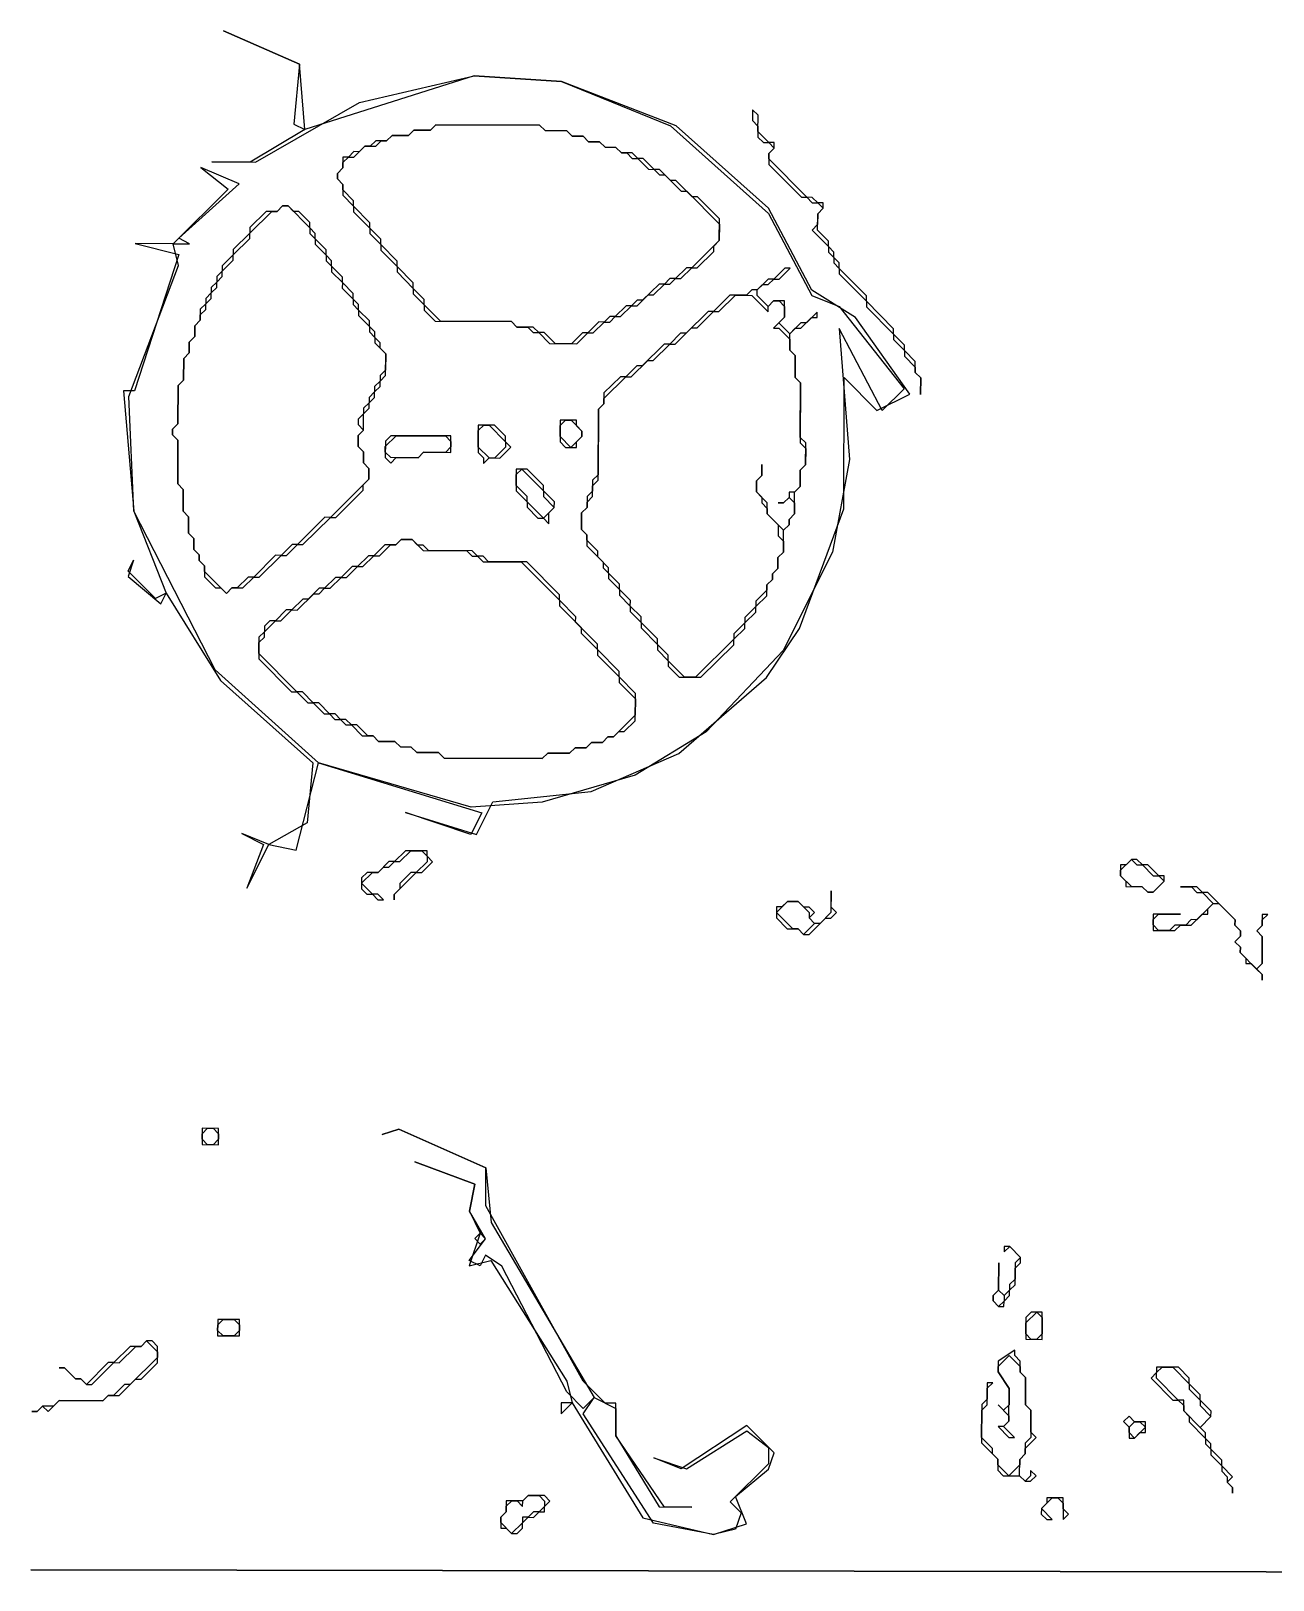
# Model space of a CAD drawing. Header units: inches. Extents: x 0 to 116, y 0 to 63.
# Drawn here: x -0.13 to 13.61, y 2.13 to 19.27 of the extents above; entities that cross this region are included whole.
import ezdxf

# ---------------------------------------------------------------- set-up
doc = ezdxf.new("R2010")
doc.units = ezdxf.units.IN

msp = doc.modelspace()

# ---------------------------------------------------------------- linework, layer by layer
for points in [[(7.00351, 18.22151), (5.73723, 18.71024), (4.7711, 18.77485), (2.89608, 18.17903), (2.83885, 18.90408), (1.99484, 19.27017), (2.83885, 18.90408), (2.77555, 18.23995), (2.89608, 18.17903), (2.29051, 17.81927), (1.86771, 17.82111), (2.35091, 17.819), (3.50139, 18.47839), (4.7711, 18.77485), (5.73723, 18.71024), (6.94311, 18.22177), (8.02608, 17.25064), (8.50532, 16.34254), (8.80679, 16.22042), (9.52763, 15.31127), (9.28498, 15.07072), (8.80574, 15.97882), (8.92021, 14.52871), (8.73453, 13.50271), (8.1862, 12.41789), (7.33665, 11.51559), (6.54935, 11.03582), (5.52124, 10.7383), (4.73579, 10.68133), (3.04671, 11.1719), (1.9036, 12.2037), (1.00525, 13.95924), (0.95039, 15.22789), (1.50031, 16.6751), (1.44096, 16.91697), (1.62216, 16.91617), (1.50162, 16.9771), (2.16865, 17.5782), (1.74665, 17.76124), (2.04759, 17.51832), (1.44096, 16.91697), (1.01817, 16.91881), (1.50083, 16.7959), (1.01105, 15.28803), (0.89025, 15.28855), (1.00525, 13.95924), (1.3637, 13.05167), (1.24263, 12.99179), (0.94195, 13.29511), (1.00288, 13.41564), (0.94169, 13.23471), (1.30277, 12.93113), (1.3637, 13.05167), (1.96347, 12.08264), (2.98631, 11.17217), (2.92301, 10.50804), (2.49916, 10.26828), (2.19769, 10.3904), (2.43876, 10.26855), (2.25546, 9.78614), (2.49916, 10.26828), (2.8009, 10.20657), (3.04671, 11.1719), (4.85632, 10.6204), (4.73447, 10.37933), (4.01073, 10.62409), (4.79487, 10.37907), (4.97765, 10.74067), (6.06536, 10.85673), (7.0336, 11.27531), (8.00368, 12.11668), (8.36845, 12.6587), (8.85744, 13.98538), (8.86377, 15.43496), (9.22458, 15.07099), (9.58777, 15.2506), (8.98746, 16.09883), (8.50559, 16.40294), (8.02634, 17.31104)], [(7.00351, 18.22151), (5.73723, 18.71024), (4.7711, 18.77485), (2.89608, 18.17903), (2.83885, 18.90408), (1.99484, 19.27017), (2.83885, 18.90408), (2.77555, 18.23995), (2.89608, 18.17903), (2.29051, 17.81927), (1.86771, 17.82111), (2.35091, 17.819), (3.50139, 18.47839), (4.7711, 18.77485), (5.73723, 18.71024), (6.94311, 18.22177), (8.02608, 17.25064), (8.50532, 16.34254), (8.80679, 16.22042), (9.52763, 15.31127), (9.28498, 15.07072), (8.80574, 15.97882), (8.92021, 14.52871), (8.73453, 13.50271), (8.1862, 12.41789), (7.33665, 11.51559), (6.54935, 11.03582), (5.52124, 10.7383), (4.73579, 10.68133), (3.04671, 11.1719), (1.9036, 12.2037), (1.00525, 13.95924), (0.95039, 15.22789), (1.50031, 16.6751), (1.44096, 16.91697), (1.62216, 16.91617), (1.50162, 16.9771), (2.16865, 17.5782), (1.74665, 17.76124), (2.04759, 17.51832), (1.44096, 16.91697), (1.01817, 16.91881), (1.50083, 16.7959), (1.01105, 15.28803), (0.89025, 15.28855), (1.00525, 13.95924), (1.3637, 13.05167), (1.24263, 12.99179), (0.94195, 13.29511), (1.00288, 13.41564), (0.94169, 13.23471), (1.30277, 12.93113), (1.3637, 13.05167), (1.96347, 12.08264), (2.98631, 11.17217), (2.92301, 10.50804), (2.49916, 10.26828), (2.19769, 10.3904), (2.43876, 10.26855), (2.25546, 9.78614), (2.49916, 10.26828), (2.8009, 10.20657), (3.04671, 11.1719), (4.85632, 10.6204), (4.73447, 10.37933), (4.01073, 10.62409), (4.79487, 10.37907), (4.97765, 10.74067), (6.06536, 10.85673), (7.0336, 11.27531), (8.00368, 12.11668), (8.36845, 12.6587), (8.85744, 13.98538), (8.86377, 15.43496), (9.22458, 15.07099), (9.58777, 15.2506), (8.98746, 16.09883), (8.50559, 16.40294), (8.02634, 17.31104)], [(7.84989, 18.39902), (7.84936, 18.27822), (7.9095, 18.21755), (7.90897, 18.09675), (7.96911, 18.03609), (8.02951, 18.03583), (8.08964, 17.97517), (8.02898, 17.91503), (8.02845, 17.79423), (8.38927, 17.43025), (8.44967, 17.42999), (8.5098, 17.36933), (8.5702, 17.36906), (8.63034, 17.3084), (8.56968, 17.24826), (8.56915, 17.12746), (8.50849, 17.06733), (8.68889, 16.88534), (8.68863, 16.82494), (8.74877, 16.76428), (8.7485, 16.70388), (8.80864, 16.64322), (8.80837, 16.58282), (9.10905, 16.2795), (9.10879, 16.2191), (9.40947, 15.91579), (9.40921, 15.85539), (9.52948, 15.73406), (9.52921, 15.67366), (9.64949, 15.55234), (9.64922, 15.49194), (9.70936, 15.43127), (9.70857, 15.25008), (9.70936, 15.43127), (9.64922, 15.49194), (9.64975, 15.61274), (9.52948, 15.73406), (9.52974, 15.79446), (9.40947, 15.91579), (9.40973, 15.97619), (9.10905, 16.2795), (9.10932, 16.3399), (8.80864, 16.64322), (8.8089, 16.70361), (8.74877, 16.76428), (8.74903, 16.82468), (8.68889, 16.88534), (8.68916, 16.94574), (8.56888, 17.06707), (8.56968, 17.24826), (8.63034, 17.3084), (8.6306, 17.3688), (8.5702, 17.36906), (8.51007, 17.42973), (8.44967, 17.42999), (8.02872, 17.85463), (8.02898, 17.91503), (8.08964, 17.97517), (8.08991, 18.03556), (8.02951, 18.03583), (7.90923, 18.15715), (7.91003, 18.33835)], [(7.84989, 18.39902), (7.84936, 18.27822), (7.9095, 18.21755), (7.90897, 18.09675), (7.96911, 18.03609), (8.02951, 18.03583), (8.08964, 17.97517), (8.02898, 17.91503), (8.02845, 17.79423), (8.38927, 17.43025), (8.44967, 17.42999), (8.5098, 17.36933), (8.5702, 17.36906), (8.63034, 17.3084), (8.56968, 17.24826), (8.56915, 17.12746), (8.50849, 17.06733), (8.68889, 16.88534), (8.68863, 16.82494), (8.74877, 16.76428), (8.7485, 16.70388), (8.80864, 16.64322), (8.80837, 16.58282), (9.10905, 16.2795), (9.10879, 16.2191), (9.40947, 15.91579), (9.40921, 15.85539), (9.52948, 15.73406), (9.52921, 15.67366), (9.64949, 15.55234), (9.64922, 15.49194), (9.70936, 15.43127), (9.70857, 15.25008), (9.70936, 15.43127), (9.64922, 15.49194), (9.64975, 15.61274), (9.52948, 15.73406), (9.52974, 15.79446), (9.40947, 15.91579), (9.40973, 15.97619), (9.10905, 16.2795), (9.10932, 16.3399), (8.80864, 16.64322), (8.8089, 16.70361), (8.74877, 16.76428), (8.74903, 16.82468), (8.68889, 16.88534), (8.68916, 16.94574), (8.56888, 17.06707), (8.56968, 17.24826), (8.63034, 17.3084), (8.6306, 17.3688), (8.5702, 17.36906), (8.51007, 17.42973), (8.44967, 17.42999), (8.02872, 17.85463), (8.02898, 17.91503), (8.08964, 17.97517), (8.08991, 18.03556), (8.02951, 18.03583), (7.90923, 18.15715), (7.91003, 18.33835)], [(3.25637, 17.69425), (3.25611, 17.63385), (3.31624, 17.57319), (3.31572, 17.45239), (3.43599, 17.33106), (3.43572, 17.27066), (3.61613, 17.08868), (3.61587, 17.02828), (3.73614, 16.90695), (3.73588, 16.84655), (3.91628, 16.66456), (3.91602, 16.60416), (4.09643, 16.42217), (4.09616, 16.36177), (4.21644, 16.24045), (4.21617, 16.18005), (4.33644, 16.05872), (5.18204, 16.05503), (5.24217, 15.99437), (5.36297, 15.99384), (5.42311, 15.93318), (5.48351, 15.93292), (5.60378, 15.81159), (5.90578, 15.81027), (6.0271, 15.93055), (6.0875, 15.93028), (6.20883, 16.05055), (6.26923, 16.05029), (6.32989, 16.11043), (6.39029, 16.11016), (6.51161, 16.23043), (6.57201, 16.23017), (6.69334, 16.35044), (6.75374, 16.35018), (6.87507, 16.47045), (6.93546, 16.47019), (6.99613, 16.53032), (7.05653, 16.53006), (7.17785, 16.65033), (7.23825, 16.65007), (7.42024, 16.83048), (7.42051, 16.89087), (7.48117, 16.95101), (7.48222, 17.19261), (7.24168, 17.43526), (7.18128, 17.43552), (7.00087, 17.61751), (6.94047, 17.61778), (6.8202, 17.7391), (6.7598, 17.73937), (6.63953, 17.86069), (6.57913, 17.86095), (6.51899, 17.92162), (6.3982, 17.92214), (6.33806, 17.98281), (6.21726, 17.98334), (6.15712, 18.044), (6.03633, 18.04453), (5.97619, 18.10519), (5.85539, 18.10572), (5.79526, 18.16638), (5.55366, 18.16743), (5.49352, 18.2281), (4.34593, 18.2331), (4.28527, 18.17297), (4.10407, 18.17376), (4.04341, 18.11362), (3.86221, 18.11441), (3.80155, 18.05428), (3.68075, 18.0548), (3.62009, 17.99467), (3.55969, 17.99493), (3.49902, 17.9348), (3.43862, 17.93506), (3.37796, 17.87492), (3.31756, 17.87519), (3.31703, 17.75439)], [(3.25637, 17.69425), (3.25611, 17.63385), (3.31624, 17.57319), (3.31572, 17.45239), (3.43599, 17.33106), (3.43572, 17.27066), (3.61613, 17.08868), (3.61587, 17.02828), (3.73614, 16.90695), (3.73588, 16.84655), (3.91628, 16.66456), (3.91602, 16.60416), (4.09643, 16.42217), (4.09616, 16.36177), (4.21644, 16.24045), (4.21617, 16.18005), (4.33644, 16.05872), (5.18204, 16.05503), (5.24217, 15.99437), (5.36297, 15.99384), (5.42311, 15.93318), (5.48351, 15.93292), (5.60378, 15.81159), (5.90578, 15.81027), (6.0271, 15.93055), (6.0875, 15.93028), (6.20883, 16.05055), (6.26923, 16.05029), (6.32989, 16.11043), (6.39029, 16.11016), (6.51161, 16.23043), (6.57201, 16.23017), (6.69334, 16.35044), (6.75374, 16.35018), (6.87507, 16.47045), (6.93546, 16.47019), (6.99613, 16.53032), (7.05653, 16.53006), (7.17785, 16.65033), (7.23825, 16.65007), (7.42024, 16.83048), (7.42051, 16.89087), (7.48117, 16.95101), (7.48222, 17.19261), (7.24168, 17.43526), (7.18128, 17.43552), (7.00087, 17.61751), (6.94047, 17.61778), (6.8202, 17.7391), (6.7598, 17.73937), (6.63953, 17.86069), (6.57913, 17.86095), (6.51899, 17.92162), (6.3982, 17.92214), (6.33806, 17.98281), (6.21726, 17.98334), (6.15712, 18.044), (6.03633, 18.04453), (5.97619, 18.10519), (5.85539, 18.10572), (5.79526, 18.16638), (5.55366, 18.16743), (5.49352, 18.2281), (4.34593, 18.2331), (4.28527, 18.17297), (4.10407, 18.17376), (4.04341, 18.11362), (3.86221, 18.11441), (3.80155, 18.05428), (3.68075, 18.0548), (3.62009, 17.99467), (3.55969, 17.99493), (3.49902, 17.9348), (3.43862, 17.93506), (3.37796, 17.87492), (3.31756, 17.87519), (3.31703, 17.75439)], [(3.25637, 17.69425), (3.31703, 17.75439), (3.3173, 17.81479), (3.37796, 17.87492), (3.43836, 17.87466), (3.55969, 17.99493), (3.68048, 17.9944), (3.74115, 18.05454), (3.80155, 18.05428), (3.86221, 18.11441), (4.04341, 18.11362), (4.10407, 18.17376), (4.28527, 18.17297), (4.34593, 18.2331), (5.49352, 18.2281), (5.55366, 18.16743), (5.79526, 18.16638), (5.85539, 18.10572), (5.97619, 18.10519), (6.03633, 18.04453), (6.15712, 18.044), (6.21726, 17.98334), (6.33806, 17.98281), (6.3982, 17.92214), (6.45859, 17.92188), (6.51873, 17.86122), (6.57913, 17.86095), (6.6994, 17.73963), (6.7598, 17.73937), (6.81994, 17.6787), (6.88034, 17.67844), (7.06074, 17.49645), (7.12114, 17.49619), (7.48196, 17.13221), (7.48117, 16.95101), (7.17785, 16.65033), (7.11745, 16.65059), (6.99613, 16.53032), (6.93573, 16.53059), (6.87507, 16.47045), (6.81467, 16.47071), (6.63268, 16.29031), (6.57228, 16.29057), (6.51161, 16.23043), (6.45122, 16.2307), (6.32989, 16.11043), (6.26949, 16.11069), (6.20883, 16.05055), (6.14843, 16.05082), (6.0271, 15.93055), (5.9667, 15.93081), (5.84538, 15.81054), (5.66418, 15.81133), (5.54391, 15.93265), (5.48351, 15.93292), (5.42337, 15.99358), (5.24217, 15.99437), (5.18204, 16.05503), (4.39684, 16.05846), (4.21644, 16.24045), (4.2167, 16.30085), (4.09643, 16.42217), (4.09669, 16.48257), (3.91628, 16.66456), (3.91655, 16.72496), (3.73614, 16.90695), (3.7364, 16.96735), (3.61613, 17.08868), (3.6164, 17.14908), (3.43599, 17.33106), (3.43625, 17.39146), (3.31598, 17.51279), (3.31624, 17.57319), (3.25611, 17.63385)], [(2.71119, 17.33423), (2.6508, 17.33449), (2.59013, 17.27435), (2.46933, 17.27488), (2.28734, 17.09447), (2.28708, 17.03407), (2.10509, 16.85367), (2.10483, 16.79327), (1.9835, 16.673), (1.98324, 16.6126), (1.92258, 16.55246), (1.92231, 16.49206), (1.86165, 16.43193), (1.86139, 16.37153), (1.80072, 16.31139), (1.80046, 16.25099), (1.7398, 16.19085), (1.73927, 16.07006), (1.67861, 16.00992), (1.67808, 15.88912), (1.61742, 15.82899), (1.61689, 15.70819), (1.55623, 15.64805), (1.55517, 15.40645), (1.49451, 15.34632), (1.49266, 14.92352), (1.432, 14.86338), (1.43174, 14.80299), (1.49187, 14.74232), (1.48977, 14.25913), (1.5499, 14.19846), (1.54885, 13.95687), (1.60898, 13.8962), (1.60819, 13.71501), (1.66833, 13.65434), (1.6678, 13.53354), (1.72794, 13.47288), (1.72767, 13.41248), (1.78781, 13.35182), (1.78728, 13.23102), (1.90755, 13.10969), (1.96795, 13.10943), (2.02809, 13.04877), (2.08875, 13.1089), (2.20955, 13.10838), (2.33088, 13.22865), (2.39128, 13.22838), (2.63393, 13.46893), (2.69433, 13.46866), (2.81565, 13.58894), (2.87605, 13.58867), (3.17937, 13.88935), (3.23977, 13.88909), (3.54308, 14.18977), (3.54335, 14.25017), (3.60401, 14.3103), (3.60454, 14.4311), (3.5444, 14.49176), (3.54493, 14.61256), (3.48479, 14.67323), (3.48532, 14.79402), (3.54598, 14.85416), (3.54677, 15.03536), (3.60743, 15.09549), (3.6077, 15.15589), (3.66836, 15.21603), (3.66863, 15.27643), (3.72929, 15.33657), (3.72955, 15.39697), (3.79021, 15.4571), (3.79127, 15.6987), (3.73113, 15.75936), (3.7314, 15.81976), (3.67126, 15.88042), (3.67152, 15.94082), (3.61139, 16.00149), (3.61165, 16.06189), (3.49138, 16.18321), (3.49164, 16.24361), (3.43151, 16.30427), (3.43177, 16.36467), (3.3115, 16.486), (3.31176, 16.5464), (3.19149, 16.66772), (3.19175, 16.72812), (3.13162, 16.78879), (3.13188, 16.84919), (3.01161, 16.97051), (3.01187, 17.03091), (2.95174, 17.09157), (2.952, 17.15197), (2.83173, 17.2733), (2.77133, 17.27356)], [(2.71119, 17.33423), (2.6508, 17.33449), (2.59013, 17.27435), (2.46933, 17.27488), (2.28734, 17.09447), (2.28708, 17.03407), (2.10509, 16.85367), (2.10483, 16.79327), (1.9835, 16.673), (1.98324, 16.6126), (1.92258, 16.55246), (1.92231, 16.49206), (1.86165, 16.43193), (1.86139, 16.37153), (1.80072, 16.31139), (1.80046, 16.25099), (1.7398, 16.19085), (1.73927, 16.07006), (1.67861, 16.00992), (1.67808, 15.88912), (1.61742, 15.82899), (1.61689, 15.70819), (1.55623, 15.64805), (1.55517, 15.40645), (1.49451, 15.34632), (1.49266, 14.92352), (1.432, 14.86338), (1.43174, 14.80299), (1.49187, 14.74232), (1.48977, 14.25913), (1.5499, 14.19846), (1.54885, 13.95687), (1.60898, 13.8962), (1.60819, 13.71501), (1.66833, 13.65434), (1.6678, 13.53354), (1.72794, 13.47288), (1.72767, 13.41248), (1.78781, 13.35182), (1.78728, 13.23102), (1.90755, 13.10969), (1.96795, 13.10943), (2.02809, 13.04877), (2.08875, 13.1089), (2.20955, 13.10838), (2.33088, 13.22865), (2.39128, 13.22838), (2.63393, 13.46893), (2.69433, 13.46866), (2.81565, 13.58894), (2.87605, 13.58867), (3.17937, 13.88935), (3.23977, 13.88909), (3.54308, 14.18977), (3.54335, 14.25017), (3.60401, 14.3103), (3.60454, 14.4311), (3.5444, 14.49176), (3.54493, 14.61256), (3.48479, 14.67323), (3.48532, 14.79402), (3.54598, 14.85416), (3.54677, 15.03536), (3.60743, 15.09549), (3.6077, 15.15589), (3.66836, 15.21603), (3.66863, 15.27643), (3.72929, 15.33657), (3.72955, 15.39697), (3.79021, 15.4571), (3.79127, 15.6987), (3.73113, 15.75936), (3.7314, 15.81976), (3.67126, 15.88042), (3.67152, 15.94082), (3.61139, 16.00149), (3.61165, 16.06189), (3.49138, 16.18321), (3.49164, 16.24361), (3.43151, 16.30427), (3.43177, 16.36467), (3.3115, 16.486), (3.31176, 16.5464), (3.19149, 16.66772), (3.19175, 16.72812), (3.13162, 16.78879), (3.13188, 16.84919), (3.01161, 16.97051), (3.01187, 17.03091), (2.95174, 17.09157), (2.952, 17.15197), (2.83173, 17.2733), (2.77133, 17.27356)], [(2.71119, 17.33423), (2.95174, 17.09157), (2.95147, 17.03118), (3.01161, 16.97051), (3.01135, 16.91011), (3.13162, 16.78879), (3.13136, 16.72839), (3.19149, 16.66772), (3.19123, 16.60733), (3.3115, 16.486), (3.31124, 16.4256), (3.43151, 16.30427), (3.43124, 16.24387), (3.49138, 16.18321), (3.49112, 16.12281), (3.61139, 16.00149), (3.61112, 15.94109), (3.67126, 15.88042), (3.671, 15.82002), (3.79127, 15.6987), (3.79048, 15.5175), (3.72982, 15.45736), (3.72955, 15.39697), (3.66889, 15.33683), (3.66863, 15.27643), (3.60796, 15.21629), (3.6077, 15.15589), (3.54704, 15.09576), (3.54677, 15.03536), (3.48611, 14.97522), (3.48585, 14.91482), (3.54598, 14.85416), (3.48532, 14.79402), (3.48479, 14.67323), (3.54493, 14.61256), (3.5444, 14.49176), (3.60454, 14.4311), (3.60401, 14.3103), (3.17937, 13.88935), (3.11897, 13.88961), (2.81565, 13.58894), (2.75525, 13.5892), (2.63393, 13.46893), (2.57353, 13.46919), (2.33088, 13.22865), (2.27048, 13.22891), (2.14915, 13.10864), (2.08875, 13.1089), (2.02809, 13.04877), (1.78755, 13.29142), (1.78781, 13.35182), (1.72767, 13.41248), (1.72794, 13.47288), (1.6678, 13.53354), (1.66833, 13.65434), (1.60819, 13.71501), (1.60898, 13.8962), (1.54885, 13.95687), (1.5499, 14.19846), (1.48977, 14.25913), (1.49187, 14.74232), (1.43174, 14.80299), (1.432, 14.86338), (1.49266, 14.92352), (1.49451, 15.34632), (1.55517, 15.40645), (1.55623, 15.64805), (1.61689, 15.70819), (1.61742, 15.82899), (1.67808, 15.88912), (1.67861, 16.00992), (1.73927, 16.07006), (1.73953, 16.13046), (1.8002, 16.19059), (1.80046, 16.25099), (1.86112, 16.31113), (1.86139, 16.37153), (1.92205, 16.43166), (1.92231, 16.49206), (1.98298, 16.5522), (1.98324, 16.6126), (2.10457, 16.73287), (2.10483, 16.79327), (2.28682, 16.97368), (2.28708, 17.03407), (2.52973, 17.27462), (2.59013, 17.27435), (2.6508, 17.33449)], [(8.26504, 16.64559), (8.20464, 16.64585), (8.08332, 16.52558), (8.02292, 16.52584), (7.90159, 16.40557), (7.84119, 16.40583), (7.78053, 16.3457), (7.59933, 16.34649), (7.41734, 16.16608), (7.35694, 16.16634), (7.11429, 15.9258), (7.05389, 15.92606), (6.93257, 15.80579), (6.87217, 15.80606), (6.62951, 15.56551), (6.56912, 15.56578), (6.44779, 15.4455), (6.38739, 15.44577), (6.2054, 15.26536), (6.20487, 15.14456), (6.14421, 15.08443), (6.14105, 14.35963), (6.08039, 14.2995), (6.07986, 14.1787), (6.0192, 14.11856), (6.01867, 13.99776), (5.95801, 13.93763), (5.95721, 13.75643), (6.01735, 13.69577), (6.01682, 13.57497), (6.19723, 13.39298), (6.19697, 13.33258), (6.2571, 13.27192), (6.25684, 13.21152), (6.37711, 13.09019), (6.37685, 13.02979), (6.49712, 12.90847), (6.49686, 12.84807), (6.61713, 12.72674), (6.61686, 12.66634), (6.79727, 12.48435), (6.79701, 12.42395), (6.91728, 12.30263), (6.91702, 12.24223), (7.03729, 12.1209), (7.27889, 12.11985), (7.64286, 12.48066), (7.64313, 12.54106), (7.76445, 12.66133), (7.76472, 12.72173), (7.88604, 12.842), (7.88631, 12.9024), (8.00763, 13.02268), (8.00816, 13.14347), (8.06882, 13.20361), (8.06909, 13.26401), (8.12975, 13.32415), (8.13028, 13.44494), (8.19094, 13.50508), (8.19199, 13.74668), (8.25266, 13.80681), (8.25292, 13.86721), (8.31358, 13.92735), (8.31464, 14.16895), (8.3753, 14.22908), (8.37609, 14.41028), (8.43675, 14.47042), (8.43781, 14.71201), (8.37767, 14.77268), (8.38031, 15.37667), (8.32017, 15.43734), (8.32123, 15.67893), (8.26109, 15.7396), (8.26188, 15.92079), (8.32254, 15.98093), (8.38294, 15.98067), (8.50427, 16.10094), (8.56467, 16.10067), (8.56493, 16.16107), (8.44361, 16.0408), (8.38321, 16.04107), (8.26188, 15.92079), (8.14161, 16.04212), (8.20227, 16.10226), (8.20306, 16.28345), (8.08226, 16.28398), (8.0216, 16.22385), (7.90133, 16.34517), (7.90159, 16.40557), (7.96226, 16.46571), (8.02265, 16.46544), (8.08332, 16.52558), (8.14372, 16.52532)], [(8.26504, 16.64559), (8.20464, 16.64585), (8.08332, 16.52558), (8.02292, 16.52584), (7.90159, 16.40557), (7.84119, 16.40583), (7.78053, 16.3457), (7.59933, 16.34649), (7.41734, 16.16608), (7.35694, 16.16634), (7.11429, 15.9258), (7.05389, 15.92606), (6.93257, 15.80579), (6.87217, 15.80606), (6.62951, 15.56551), (6.56912, 15.56578), (6.44779, 15.4455), (6.38739, 15.44577), (6.2054, 15.26536), (6.20487, 15.14456), (6.14421, 15.08443), (6.14105, 14.35963), (6.08039, 14.2995), (6.07986, 14.1787), (6.0192, 14.11856), (6.01867, 13.99776), (5.95801, 13.93763), (5.95721, 13.75643), (6.01735, 13.69577), (6.01682, 13.57497), (6.19723, 13.39298), (6.19697, 13.33258), (6.2571, 13.27192), (6.25684, 13.21152), (6.37711, 13.09019), (6.37685, 13.02979), (6.49712, 12.90847), (6.49686, 12.84807), (6.61713, 12.72674), (6.61686, 12.66634), (6.79727, 12.48435), (6.79701, 12.42395), (6.91728, 12.30263), (6.91702, 12.24223), (7.03729, 12.1209), (7.27889, 12.11985), (7.64286, 12.48066), (7.64313, 12.54106), (7.76445, 12.66133), (7.76472, 12.72173), (7.88604, 12.842), (7.88631, 12.9024), (8.00763, 13.02268), (8.00816, 13.14347), (8.06882, 13.20361), (8.06909, 13.26401), (8.12975, 13.32415), (8.13028, 13.44494), (8.19094, 13.50508), (8.19199, 13.74668), (8.25266, 13.80681), (8.25292, 13.86721), (8.31358, 13.92735), (8.31464, 14.16895), (8.3753, 14.22908), (8.37609, 14.41028), (8.43675, 14.47042), (8.43781, 14.71201), (8.37767, 14.77268), (8.38031, 15.37667), (8.32017, 15.43734), (8.32123, 15.67893), (8.26109, 15.7396), (8.26188, 15.92079), (8.32254, 15.98093), (8.38294, 15.98067), (8.50427, 16.10094), (8.56467, 16.10067), (8.56493, 16.16107), (8.44361, 16.0408), (8.38321, 16.04107), (8.26188, 15.92079), (8.14161, 16.04212), (8.20227, 16.10226), (8.20306, 16.28345), (8.08226, 16.28398), (8.0216, 16.22385), (7.90133, 16.34517), (7.90159, 16.40557), (7.96226, 16.46571), (8.02265, 16.46544), (8.08332, 16.52558), (8.14372, 16.52532)], [(8.14266, 16.28372), (8.2028, 16.22305), (8.20227, 16.10226), (8.08095, 15.98198), (8.14135, 15.98172), (8.26162, 15.86039), (8.26109, 15.7396), (8.32123, 15.67893), (8.32017, 15.43734), (8.38031, 15.37667), (8.37741, 14.71228), (8.43754, 14.65162), (8.43675, 14.47042), (8.37609, 14.41028), (8.3753, 14.22908), (8.31464, 14.16895), (8.25424, 14.16921), (8.25397, 14.10881), (8.19331, 14.04868), (8.13291, 14.04894), (8.19331, 14.04868), (8.25397, 14.10881), (8.31411, 14.04815), (8.31358, 13.92735), (8.25292, 13.86721), (8.25266, 13.80681), (8.19199, 13.74668), (8.01159, 13.92867), (8.01211, 14.04947), (7.89184, 14.17079), (7.89237, 14.29159), (7.95303, 14.35173), (7.95356, 14.47253), (7.95303, 14.35173), (7.89237, 14.29159), (7.89184, 14.17079), (7.95198, 14.11013), (7.95171, 14.04973), (8.01185, 13.98907), (8.01159, 13.92867), (8.13186, 13.80734), (8.13133, 13.68654), (8.19147, 13.62588), (8.19094, 13.50508), (8.13028, 13.44494), (8.12975, 13.32415), (8.06909, 13.26401), (8.06882, 13.20361), (8.00816, 13.14347), (8.0079, 13.08308), (7.88657, 12.9628), (7.88631, 12.9024), (7.76498, 12.78213), (7.76472, 12.72173), (7.64339, 12.60146), (7.64313, 12.54106), (7.21849, 12.12011), (7.09769, 12.12064), (6.91728, 12.30263), (6.91754, 12.36303), (6.79727, 12.48435), (6.79754, 12.54475), (6.61713, 12.72674), (6.61739, 12.78714), (6.49712, 12.90847), (6.49738, 12.96887), (6.37711, 13.09019), (6.37738, 13.15059), (6.2571, 13.27192), (6.25737, 13.33232), (6.1371, 13.45364), (6.13736, 13.51404), (6.01709, 13.63537), (6.01735, 13.69577), (5.95721, 13.75643), (5.95801, 13.93763), (6.01867, 13.99776), (6.01893, 14.05816), (6.07959, 14.1183), (6.08012, 14.2391), (6.14078, 14.29923), (6.14421, 15.08443), (6.20487, 15.14456), (6.20514, 15.20496), (6.44779, 15.4455), (6.50819, 15.44524), (6.69018, 15.62565), (6.75058, 15.62539), (6.93257, 15.80579), (6.99297, 15.80553), (7.17495, 15.98594), (7.23535, 15.98567), (7.41734, 16.16608), (7.47774, 16.16582), (7.65973, 16.34623), (7.84093, 16.34543), (8.02134, 16.16345), (8.0216, 16.22385), (8.08226, 16.28398)], [(5.72089, 14.96547), (5.71983, 14.72387), (5.77997, 14.66321), (5.90077, 14.66268), (5.90103, 14.72308), (5.96169, 14.78322), (5.96196, 14.84362), (5.90182, 14.90428), (5.90209, 14.96468)], [(5.72089, 14.96547), (5.71983, 14.72387), (5.77997, 14.66321), (5.90077, 14.66268), (5.90103, 14.72308), (5.96169, 14.78322), (5.96196, 14.84362), (5.90182, 14.90428), (5.90209, 14.96468)], [(5.72062, 14.90507), (5.78129, 14.96521), (5.84169, 14.96495), (5.96196, 14.84362), (5.96169, 14.78322), (5.84037, 14.66295), (5.7201, 14.78427)], [(3.78705, 14.73231), (3.78626, 14.55111), (3.8464, 14.49045), (3.90706, 14.55058), (4.14866, 14.54953), (4.20932, 14.60966), (4.51132, 14.60835), (4.51211, 14.78954), (3.84771, 14.79244)], [(3.78705, 14.73231), (3.78626, 14.55111), (3.8464, 14.49045), (3.90706, 14.55058), (4.14866, 14.54953), (4.20932, 14.60966), (4.51132, 14.60835), (4.51211, 14.78954), (3.84771, 14.79244)], [(3.78652, 14.61151), (3.78679, 14.67191), (3.90811, 14.79218), (4.45171, 14.78981), (4.51185, 14.72915), (4.51158, 14.66875), (4.45092, 14.60861), (4.20932, 14.60966), (4.14866, 14.54953), (3.84666, 14.55085)], [(4.81463, 14.90903), (4.81332, 14.60703), (4.87345, 14.54637), (4.87319, 14.48597), (4.93385, 14.5461), (5.05465, 14.54558), (5.17598, 14.66585), (5.11584, 14.72651), (5.1161, 14.78691), (4.99583, 14.90824)], [(4.81463, 14.90903), (4.81332, 14.60703), (4.87345, 14.54637), (4.87319, 14.48597), (4.93385, 14.5461), (5.05465, 14.54558), (5.17598, 14.66585), (5.11584, 14.72651), (5.1161, 14.78691), (4.99583, 14.90824)], [(4.81437, 14.84863), (4.87503, 14.90876), (4.93543, 14.9085), (5.11584, 14.72651), (5.11558, 14.66611), (4.99425, 14.54584), (4.93385, 14.5461), (4.81358, 14.66743)], [(5.23532, 14.42399), (5.23427, 14.18239), (5.35454, 14.06106), (5.35427, 14.00066), (5.47455, 13.87934), (5.53495, 13.87907), (5.59508, 13.81841), (5.59561, 13.93921), (5.65627, 13.99934), (5.65654, 14.05974), (5.53626, 14.18107), (5.53653, 14.24147), (5.35612, 14.42346)], [(5.23532, 14.42399), (5.23427, 14.18239), (5.35454, 14.06106), (5.35427, 14.00066), (5.47455, 13.87934), (5.53495, 13.87907), (5.59508, 13.81841), (5.59561, 13.93921), (5.65627, 13.99934), (5.65654, 14.05974), (5.53626, 14.18107), (5.53653, 14.24147), (5.35612, 14.42346)], [(5.29572, 14.42372), (5.53626, 14.18107), (5.536, 14.12067), (5.65627, 13.99934), (5.53495, 13.87907), (5.35454, 14.06106), (5.3548, 14.12146), (5.23453, 14.24279), (5.23506, 14.36359)], [(2.38838, 12.56399), (2.38732, 12.32239), (2.74814, 11.95841), (2.80854, 11.95815), (2.92881, 11.83683), (2.98921, 11.83656), (3.10948, 11.71524), (3.16988, 11.71497), (3.23002, 11.65431), (3.29042, 11.65405), (3.35055, 11.59338), (3.41095, 11.59312), (3.53122, 11.47179), (3.65202, 11.47127), (3.71216, 11.4106), (3.89336, 11.40981), (3.95349, 11.34915), (4.07429, 11.34862), (4.13443, 11.28796), (4.37602, 11.28691), (4.43616, 11.22624), (5.52335, 11.2215), (5.58401, 11.28163), (5.82561, 11.28058), (5.88627, 11.34072), (6.00707, 11.34019), (6.06774, 11.40032), (6.18853, 11.3998), (6.2492, 11.45993), (6.3096, 11.45967), (6.37026, 11.51981), (6.43066, 11.51954), (6.55198, 11.63981), (6.5533, 11.94181), (6.37289, 12.1238), (6.37316, 12.1842), (6.13261, 12.42685), (6.13288, 12.48725), (5.89233, 12.7299), (5.8926, 12.7903), (5.71219, 12.97229), (5.71245, 13.03269), (5.35164, 13.39667), (4.92884, 13.39851), (4.86871, 13.45918), (4.80831, 13.45944), (4.74817, 13.5201), (4.26498, 13.52221), (4.20484, 13.58287), (4.14444, 13.58314), (4.08431, 13.6438), (3.96351, 13.64433), (3.90284, 13.58419), (3.78204, 13.58472), (3.66072, 13.46445), (3.60032, 13.46471), (3.47899, 13.34444), (3.41859, 13.3447), (3.29727, 13.22443), (3.23687, 13.22469), (3.11554, 13.10442), (3.05514, 13.10469), (2.93382, 12.98441), (2.87342, 12.98468), (2.75209, 12.86441), (2.69169, 12.86467), (2.57037, 12.7444), (2.50997, 12.74466), (2.4493, 12.68453), (2.44904, 12.62413)], [(2.38838, 12.56399), (2.38732, 12.32239), (2.74814, 11.95841), (2.80854, 11.95815), (2.92881, 11.83683), (2.98921, 11.83656), (3.10948, 11.71524), (3.16988, 11.71497), (3.23002, 11.65431), (3.29042, 11.65405), (3.35055, 11.59338), (3.41095, 11.59312), (3.53122, 11.47179), (3.65202, 11.47127), (3.71216, 11.4106), (3.89336, 11.40981), (3.95349, 11.34915), (4.07429, 11.34862), (4.13443, 11.28796), (4.37602, 11.28691), (4.43616, 11.22624), (5.52335, 11.2215), (5.58401, 11.28163), (5.82561, 11.28058), (5.88627, 11.34072), (6.00707, 11.34019), (6.06774, 11.40032), (6.18853, 11.3998), (6.2492, 11.45993), (6.3096, 11.45967), (6.37026, 11.51981), (6.43066, 11.51954), (6.55198, 11.63981), (6.5533, 11.94181), (6.37289, 12.1238), (6.37316, 12.1842), (6.13261, 12.42685), (6.13288, 12.48725), (5.89233, 12.7299), (5.8926, 12.7903), (5.71219, 12.97229), (5.71245, 13.03269), (5.35164, 13.39667), (4.92884, 13.39851), (4.86871, 13.45918), (4.80831, 13.45944), (4.74817, 13.5201), (4.26498, 13.52221), (4.20484, 13.58287), (4.14444, 13.58314), (4.08431, 13.6438), (3.96351, 13.64433), (3.90284, 13.58419), (3.78204, 13.58472), (3.66072, 13.46445), (3.60032, 13.46471), (3.47899, 13.34444), (3.41859, 13.3447), (3.29727, 13.22443), (3.23687, 13.22469), (3.11554, 13.10442), (3.05514, 13.10469), (2.93382, 12.98441), (2.87342, 12.98468), (2.75209, 12.86441), (2.69169, 12.86467), (2.57037, 12.7444), (2.50997, 12.74466), (2.4493, 12.68453), (2.44904, 12.62413)], [(2.38811, 12.50359), (2.44878, 12.56373), (2.44904, 12.62413), (2.57037, 12.7444), (2.63077, 12.74413), (2.75209, 12.86441), (2.81249, 12.86414), (2.99448, 13.04455), (3.05488, 13.04429), (3.11554, 13.10442), (3.17594, 13.10416), (3.29727, 13.22443), (3.35767, 13.22417), (3.47899, 13.34444), (3.53939, 13.34418), (3.66072, 13.46445), (3.72112, 13.46418), (3.84244, 13.58446), (3.90284, 13.58419), (3.96351, 13.64433), (4.08431, 13.6438), (4.20458, 13.52247), (4.68777, 13.52037), (4.74791, 13.4597), (4.80831, 13.45944), (4.86844, 13.39878), (5.29124, 13.39693), (5.71219, 12.97229), (5.71193, 12.91189), (5.95247, 12.66924), (5.95221, 12.60884), (6.13261, 12.42685), (6.13235, 12.36645), (6.37289, 12.1238), (6.37263, 12.0634), (6.55304, 11.88141), (6.55225, 11.70021), (6.3096, 11.45967), (6.2492, 11.45993), (6.18853, 11.3998), (6.06774, 11.40032), (6.00707, 11.34019), (5.88627, 11.34072), (5.82561, 11.28058), (5.58401, 11.28163), (5.52335, 11.2215), (4.43616, 11.22624), (4.37602, 11.28691), (4.13443, 11.28796), (4.07429, 11.34862), (3.95349, 11.34915), (3.89336, 11.40981), (3.71216, 11.4106), (3.65202, 11.47127), (3.59162, 11.47153), (3.47135, 11.59286), (3.41095, 11.59312), (3.35082, 11.65378), (3.29042, 11.65405), (3.23028, 11.71471), (3.16988, 11.71497), (3.04961, 11.8363), (2.98921, 11.83656), (2.86894, 11.95789), (2.80854, 11.95815), (2.38759, 12.38279)], [(4.31035, 10.07918), (4.25022, 10.13984), (4.25048, 10.20024), (4.00888, 10.2013), (3.88756, 10.08102), (3.82716, 10.08129), (3.70583, 9.96102), (3.58503, 9.96154), (3.52437, 9.90141), (3.52384, 9.78061), (3.58398, 9.71995), (3.64438, 9.71968), (3.70451, 9.65902), (3.76491, 9.65876), (3.70478, 9.71942), (3.64438, 9.71968), (3.52411, 9.84101), (3.64543, 9.96128), (3.70583, 9.96102), (3.7665, 10.02115), (3.8269, 10.02089), (3.88756, 10.08102), (3.94796, 10.08076), (4.06928, 10.20103), (4.19008, 10.20051), (4.25022, 10.13984), (4.24995, 10.07944), (4.12863, 9.95917), (4.06823, 9.95944), (3.9469, 9.83916), (3.94664, 9.77876), (3.88598, 9.71863), (3.88571, 9.65823), (3.88598, 9.71863), (4.12863, 9.95917), (4.18903, 9.95891)], [(4.31035, 10.07918), (4.25022, 10.13984), (4.25048, 10.20024), (4.00888, 10.2013), (3.88756, 10.08102), (3.82716, 10.08129), (3.70583, 9.96102), (3.58503, 9.96154), (3.52437, 9.90141), (3.52384, 9.78061), (3.58398, 9.71995), (3.64438, 9.71968), (3.70451, 9.65902), (3.76491, 9.65876), (3.70478, 9.71942), (3.64438, 9.71968), (3.52411, 9.84101), (3.64543, 9.96128), (3.70583, 9.96102), (3.7665, 10.02115), (3.8269, 10.02089), (3.88756, 10.08102), (3.94796, 10.08076), (4.06928, 10.20103), (4.19008, 10.20051), (4.25022, 10.13984), (4.24995, 10.07944), (4.12863, 9.95917), (4.06823, 9.95944), (3.9469, 9.83916), (3.94664, 9.77876), (3.88598, 9.71863), (3.88571, 9.65823), (3.88598, 9.71863), (4.12863, 9.95917), (4.18903, 9.95891)], [(11.92068, 10.04597), (11.92015, 9.92517), (11.98029, 9.86451), (11.98003, 9.80411), (12.16123, 9.80332), (12.22136, 9.74266), (12.28176, 9.7424), (12.40309, 9.86267), (12.40335, 9.92307), (12.34295, 9.92333), (12.22268, 10.04466), (12.16228, 10.04492), (12.10214, 10.10558), (12.04174, 10.10585), (11.98108, 10.04571)], [(11.92068, 10.04597), (11.92015, 9.92517), (11.98029, 9.86451), (11.98003, 9.80411), (12.16123, 9.80332), (12.22136, 9.74266), (12.28176, 9.7424), (12.40309, 9.86267), (12.40335, 9.92307), (12.34295, 9.92333), (12.22268, 10.04466), (12.16228, 10.04492), (12.10214, 10.10558), (12.04174, 10.10585), (11.98108, 10.04571)], [(11.92042, 9.98557), (12.04174, 10.10585), (12.10188, 10.04518), (12.16228, 10.04492), (12.28255, 9.92359), (12.34295, 9.92333), (12.40309, 9.86267), (12.28176, 9.7424), (12.22136, 9.74266), (12.16123, 9.80332), (12.04043, 9.80385), (11.92015, 9.92517)], [(12.28071, 9.5008), (12.27992, 9.3196), (12.52151, 9.31855), (12.58218, 9.37868), (12.70298, 9.37815), (12.8243, 9.49843), (12.8847, 9.49816), (12.88496, 9.55856), (12.94563, 9.6187), (13.00603, 9.61843), (13.18643, 9.43644), (13.18617, 9.37605), (13.24631, 9.31538), (13.24604, 9.25498), (13.18538, 9.19485), (13.24552, 9.13418), (13.24525, 9.07378), (13.30539, 9.01312), (13.30512, 8.95272), (13.36552, 8.95246), (13.4858, 8.83113), (13.48553, 8.77073), (13.4858, 8.83113), (13.42566, 8.8918), (13.48632, 8.95193), (13.48764, 9.25393), (13.4275, 9.31459), (13.48817, 9.37473), (13.48843, 9.43513), (13.54909, 9.49526), (13.48869, 9.49553), (13.48817, 9.37473), (13.4275, 9.31459), (13.48764, 9.25393), (13.48632, 8.95193), (13.42566, 8.8918), (13.24525, 9.07378), (13.24552, 9.13418), (13.18538, 9.19485), (13.24604, 9.25498), (13.24631, 9.31538), (13.18617, 9.37605), (13.18643, 9.43644), (12.88575, 9.73976), (12.82536, 9.74002), (12.76522, 9.80069), (12.58402, 9.80148), (12.70482, 9.80095), (12.76496, 9.74029), (12.82536, 9.74002), (12.94563, 9.6187), (12.76364, 9.43829), (12.70324, 9.43855), (12.64258, 9.37842), (12.52178, 9.37894), (12.46111, 9.31881), (12.34031, 9.31934), (12.28018, 9.38), (12.28044, 9.4404), (12.34111, 9.50053), (12.5827, 9.49948)], [(12.28071, 9.5008), (12.27992, 9.3196), (12.52151, 9.31855), (12.58218, 9.37868), (12.70298, 9.37815), (12.8243, 9.49843), (12.8847, 9.49816), (12.88496, 9.55856), (12.94563, 9.6187), (13.00603, 9.61843), (13.18643, 9.43644), (13.18617, 9.37605), (13.24631, 9.31538), (13.24604, 9.25498), (13.18538, 9.19485), (13.24552, 9.13418), (13.24525, 9.07378), (13.30539, 9.01312), (13.30512, 8.95272), (13.36552, 8.95246), (13.4858, 8.83113), (13.48553, 8.77073), (13.4858, 8.83113), (13.42566, 8.8918), (13.48632, 8.95193), (13.48764, 9.25393), (13.4275, 9.31459), (13.48817, 9.37473), (13.48843, 9.43513), (13.54909, 9.49526), (13.48869, 9.49553), (13.48817, 9.37473), (13.4275, 9.31459), (13.48764, 9.25393), (13.48632, 8.95193), (13.42566, 8.8918), (13.24525, 9.07378), (13.24552, 9.13418), (13.18538, 9.19485), (13.24604, 9.25498), (13.24631, 9.31538), (13.18617, 9.37605), (13.18643, 9.43644), (12.88575, 9.73976), (12.82536, 9.74002), (12.76522, 9.80069), (12.58402, 9.80148), (12.70482, 9.80095), (12.76496, 9.74029), (12.82536, 9.74002), (12.94563, 9.6187), (12.76364, 9.43829), (12.70324, 9.43855), (12.64258, 9.37842), (12.52178, 9.37894), (12.46111, 9.31881), (12.34031, 9.31934), (12.28018, 9.38), (12.28044, 9.4404), (12.34111, 9.50053), (12.5827, 9.49948)], [(8.71819, 9.75794), (8.71714, 9.51635), (8.59581, 9.39607), (8.53541, 9.39634), (8.47528, 9.457), (8.53594, 9.51714), (8.47581, 9.5778), (8.41541, 9.57806), (8.35527, 9.63873), (8.23447, 9.63925), (8.17381, 9.57912), (8.11341, 9.57938), (8.11288, 9.45858), (8.23315, 9.33726), (8.35395, 9.33673), (8.41409, 9.27607), (8.47449, 9.2758), (8.65648, 9.45621), (8.71688, 9.45595), (8.77754, 9.51608), (8.7174, 9.57675)], [(8.71819, 9.75794), (8.71714, 9.51635), (8.59581, 9.39607), (8.53541, 9.39634), (8.47528, 9.457), (8.53594, 9.51714), (8.47581, 9.5778), (8.41541, 9.57806), (8.35527, 9.63873), (8.23447, 9.63925), (8.17381, 9.57912), (8.11341, 9.57938), (8.11288, 9.45858), (8.23315, 9.33726), (8.35395, 9.33673), (8.41409, 9.27607), (8.47449, 9.2758), (8.65648, 9.45621), (8.71688, 9.45595), (8.77754, 9.51608), (8.7174, 9.57675)], [(8.23447, 9.63925), (8.35527, 9.63873), (8.47554, 9.5174), (8.47528, 9.457), (8.53541, 9.39634), (8.41409, 9.27607), (8.35395, 9.33673), (8.29355, 9.33699), (8.11315, 9.51898)], [(1.76066, 7.13068), (1.75987, 6.94948), (1.94107, 6.94869), (1.94186, 7.12989)], [(1.76066, 7.13068), (1.75987, 6.94948), (1.94107, 6.94869), (1.94186, 7.12989)], [(1.7604, 7.07028), (1.82106, 7.13041), (1.88146, 7.13015), (1.9416, 7.06949), (1.94134, 7.00909), (1.88067, 6.94895), (1.82027, 6.94922), (1.76014, 7.00988)], [(3.75358, 7.06158), (3.93504, 7.12119), (4.89959, 6.69418), (4.95735, 6.08992), (6.09651, 4.15213), (5.97518, 4.03186), (5.79478, 4.21385), (5.07604, 5.6062), (4.89537, 5.72779), (4.83445, 5.60725), (4.71391, 5.66818), (4.89616, 5.90898), (4.71628, 6.21177), (4.778, 6.51351), (4.11466, 6.758), (4.778, 6.51351), (4.71628, 6.21177), (4.83603, 5.96965), (4.71365, 5.60778), (4.95551, 5.66712), (5.7953, 4.33465), (5.85465, 4.09278), (5.73385, 4.09331), (5.73332, 3.97251), (5.85465, 4.09278), (6.63431, 2.82097), (7.41871, 2.63635), (7.78163, 2.75556), (7.66215, 3.05809), (8.02586, 3.3585), (8.08705, 3.53944), (7.78638, 3.84275), (7.05947, 3.36272), (6.758, 3.48484), (7.11987, 3.36246), (7.78611, 3.78235), (8.02692, 3.6001), (8.02613, 3.4189), (7.60149, 2.99795), (7.72176, 2.87663), (7.66057, 2.69569), (7.41871, 2.63635), (6.75484, 2.76004), (5.97492, 3.97146), (6.09651, 4.15213), (6.33758, 4.03028), (6.33626, 3.72828), (6.81603, 2.94098), (7.17843, 2.9394), (6.87643, 2.94072), (6.33626, 3.72828), (6.33784, 4.09068), (6.21704, 4.0912), (5.9765, 4.33386), (4.89774, 6.27138), (4.89959, 6.69418), (3.93504, 7.12119)], [(3.75358, 7.06158), (3.93504, 7.12119), (4.89959, 6.69418), (4.95735, 6.08992), (6.09651, 4.15213), (5.97518, 4.03186), (5.79478, 4.21385), (5.07604, 5.6062), (4.89537, 5.72779), (4.83445, 5.60725), (4.71391, 5.66818), (4.89616, 5.90898), (4.71628, 6.21177), (4.778, 6.51351), (4.11466, 6.758), (4.778, 6.51351), (4.71628, 6.21177), (4.83603, 5.96965), (4.71365, 5.60778), (4.95551, 5.66712), (5.7953, 4.33465), (5.85465, 4.09278), (5.73385, 4.09331), (5.73332, 3.97251), (5.85465, 4.09278), (6.63431, 2.82097), (7.41871, 2.63635), (7.78163, 2.75556), (7.66215, 3.05809), (8.02586, 3.3585), (8.08705, 3.53944), (7.78638, 3.84275), (7.05947, 3.36272), (6.758, 3.48484), (7.11987, 3.36246), (7.78611, 3.78235), (8.02692, 3.6001), (8.02613, 3.4189), (7.60149, 2.99795), (7.72176, 2.87663), (7.66057, 2.69569), (7.41871, 2.63635), (6.75484, 2.76004), (5.97492, 3.97146), (6.09651, 4.15213), (6.33758, 4.03028), (6.33626, 3.72828), (6.81603, 2.94098), (7.17843, 2.9394), (6.87643, 2.94072), (6.33626, 3.72828), (6.33784, 4.09068), (6.21704, 4.0912), (5.9765, 4.33386), (4.89774, 6.27138), (4.89959, 6.69418), (3.93504, 7.12119)], [(4.77536, 5.90951), (4.83603, 5.96965), (4.89616, 5.90898), (4.8355, 5.84885)], [(10.69424, 5.82328), (10.63385, 5.82355), (10.63358, 5.76315), (10.69424, 5.82328), (10.81452, 5.70196), (10.75385, 5.64182), (10.75306, 5.46062), (10.6924, 5.40049), (10.69214, 5.34009), (10.63147, 5.27995), (10.57134, 5.34062), (10.57266, 5.64261), (10.57134, 5.34062), (10.51067, 5.28048), (10.51041, 5.22008), (10.57055, 5.15942), (10.63095, 5.15915), (10.63121, 5.21955), (10.69187, 5.27969), (10.69214, 5.34009), (10.7528, 5.40023), (10.75359, 5.58142), (10.81425, 5.64156), (10.81452, 5.70196)], [(10.69424, 5.82328), (10.63385, 5.82355), (10.63358, 5.76315), (10.69424, 5.82328), (10.81452, 5.70196), (10.75385, 5.64182), (10.75306, 5.46062), (10.6924, 5.40049), (10.69214, 5.34009), (10.63147, 5.27995), (10.57134, 5.34062), (10.57266, 5.64261), (10.57134, 5.34062), (10.51067, 5.28048), (10.51041, 5.22008), (10.57055, 5.15942), (10.63095, 5.15915), (10.63121, 5.21955), (10.69187, 5.27969), (10.69214, 5.34009), (10.7528, 5.40023), (10.75359, 5.58142), (10.81425, 5.64156), (10.81452, 5.70196)], [(10.51067, 5.28048), (10.57134, 5.34062), (10.63147, 5.27995), (10.63121, 5.21955), (10.57055, 5.15942), (10.51041, 5.22008)], [(1.93264, 5.01591), (1.93185, 4.83471), (2.17345, 4.83365), (2.17424, 5.01485)], [(1.93264, 5.01591), (1.93185, 4.83471), (2.17345, 4.83365), (2.17424, 5.01485)], [(1.93238, 4.95551), (1.99304, 5.01564), (2.11384, 5.01512), (2.17397, 4.95445), (2.17371, 4.89405), (2.11305, 4.83392), (1.99225, 4.83444), (1.93211, 4.89511)], [(10.93268, 5.09744), (10.87202, 5.0373), (10.87096, 4.7957), (11.05216, 4.79491), (11.05348, 5.09691)], [(10.93268, 5.09744), (10.87202, 5.0373), (10.87096, 4.7957), (11.05216, 4.79491), (11.05348, 5.09691)], [(10.99308, 5.09717), (11.05322, 5.03651), (11.05242, 4.85531), (10.99176, 4.79518), (10.93136, 4.79544), (10.87123, 4.8561), (10.87175, 4.9769)], [(1.26693, 4.71681), (1.20679, 4.77747), (1.14639, 4.77774), (1.08573, 4.7176), (0.96493, 4.71813), (0.78294, 4.53772), (0.72254, 4.53798), (0.47989, 4.29744), (0.41975, 4.3581), (0.35935, 4.35837), (0.23908, 4.47969), (0.17868, 4.47995), (0.23908, 4.47969), (0.35935, 4.35837), (0.41975, 4.3581), (0.47989, 4.29744), (0.54029, 4.29718), (0.78294, 4.53772), (0.84334, 4.53746), (1.02533, 4.71786), (1.08573, 4.7176), (1.14639, 4.77774), (1.26666, 4.65641), (1.2664, 4.59601), (0.96309, 4.29533), (0.90269, 4.29559), (0.78136, 4.17532), (0.72096, 4.17559), (0.6603, 4.11545), (0.1771, 4.11756), (0.11644, 4.05742), (-0.00436, 4.05795), (-0.06502, 3.99781), (-0.12542, 3.99808), (-0.06502, 3.99781), (-0.00436, 4.05795), (0.05578, 3.99729), (0.1771, 4.11756), (0.6603, 4.11545), (0.72096, 4.17559), (0.84176, 4.17506), (1.02375, 4.35547), (1.08415, 4.3552), (1.26614, 4.53561)], [(1.26693, 4.71681), (1.20679, 4.77747), (1.14639, 4.77774), (1.08573, 4.7176), (0.96493, 4.71813), (0.78294, 4.53772), (0.72254, 4.53798), (0.47989, 4.29744), (0.41975, 4.3581), (0.35935, 4.35837), (0.23908, 4.47969), (0.17868, 4.47995), (0.23908, 4.47969), (0.35935, 4.35837), (0.41975, 4.3581), (0.47989, 4.29744), (0.54029, 4.29718), (0.78294, 4.53772), (0.84334, 4.53746), (1.02533, 4.71786), (1.08573, 4.7176), (1.14639, 4.77774), (1.26666, 4.65641), (1.2664, 4.59601), (0.96309, 4.29533), (0.90269, 4.29559), (0.78136, 4.17532), (0.72096, 4.17559), (0.6603, 4.11545), (0.1771, 4.11756), (0.11644, 4.05742), (-0.00436, 4.05795), (-0.06502, 3.99781), (-0.12542, 3.99808), (-0.06502, 3.99781), (-0.00436, 4.05795), (0.05578, 3.99729), (0.1771, 4.11756), (0.6603, 4.11545), (0.72096, 4.17559), (0.84176, 4.17506), (1.02375, 4.35547), (1.08415, 4.3552), (1.26614, 4.53561)], [(10.74964, 4.67543), (10.56791, 4.55542), (10.56738, 4.43463), (10.68739, 4.2529), (10.6866, 4.0717), (10.62594, 4.01157), (10.5658, 4.07223), (10.68608, 3.9509), (10.68581, 3.8905), (10.62515, 3.83037), (10.56475, 3.83063), (10.68502, 3.7093), (10.74542, 3.70904), (10.62515, 3.83037), (10.68581, 3.8905), (10.68739, 4.2529), (10.56738, 4.43463), (10.56765, 4.49502), (10.68897, 4.6153), (10.80925, 4.49397), (10.80898, 4.43357), (10.86912, 4.37291), (10.8678, 4.07091), (10.92794, 4.01025), (10.92662, 3.70825), (10.86596, 3.64811), (10.86543, 3.52732), (10.80477, 3.46718), (10.8045, 3.40678), (10.68318, 3.28651), (10.5629, 3.40783), (10.56317, 3.46823), (10.50303, 3.5289), (10.5033, 3.5893), (10.38302, 3.71062), (10.38434, 4.01262), (10.445, 4.07276), (10.4458, 4.25395), (10.50646, 4.31409), (10.44606, 4.31435), (10.44527, 4.13316), (10.38461, 4.07302), (10.38276, 3.65022), (10.56317, 3.46823), (10.56264, 3.34744), (10.62278, 3.28677), (10.80397, 3.28598), (10.86411, 3.22532), (10.92451, 3.22506), (10.98517, 3.28519), (10.92504, 3.34585), (10.92477, 3.28545), (10.86411, 3.22532), (10.80397, 3.28598), (10.80477, 3.46718), (10.86543, 3.52732), (10.86569, 3.58772), (10.98702, 3.70799), (10.92688, 3.76865), (10.92794, 4.01025), (10.8678, 4.07091), (10.86912, 4.37291), (10.80898, 4.43357), (10.80951, 4.55437), (10.74937, 4.61503)], [(10.74964, 4.67543), (10.56791, 4.55542), (10.56738, 4.43463), (10.68739, 4.2529), (10.6866, 4.0717), (10.62594, 4.01157), (10.5658, 4.07223), (10.68608, 3.9509), (10.68581, 3.8905), (10.62515, 3.83037), (10.56475, 3.83063), (10.68502, 3.7093), (10.74542, 3.70904), (10.62515, 3.83037), (10.68581, 3.8905), (10.68739, 4.2529), (10.56738, 4.43463), (10.56765, 4.49502), (10.68897, 4.6153), (10.80925, 4.49397), (10.80898, 4.43357), (10.86912, 4.37291), (10.8678, 4.07091), (10.92794, 4.01025), (10.92662, 3.70825), (10.86596, 3.64811), (10.86543, 3.52732), (10.80477, 3.46718), (10.8045, 3.40678), (10.68318, 3.28651), (10.5629, 3.40783), (10.56317, 3.46823), (10.50303, 3.5289), (10.5033, 3.5893), (10.38302, 3.71062), (10.38434, 4.01262), (10.445, 4.07276), (10.4458, 4.25395), (10.50646, 4.31409), (10.44606, 4.31435), (10.44527, 4.13316), (10.38461, 4.07302), (10.38276, 3.65022), (10.56317, 3.46823), (10.56264, 3.34744), (10.62278, 3.28677), (10.80397, 3.28598), (10.86411, 3.22532), (10.92451, 3.22506), (10.98517, 3.28519), (10.92504, 3.34585), (10.92477, 3.28545), (10.86411, 3.22532), (10.80397, 3.28598), (10.80477, 3.46718), (10.86543, 3.52732), (10.86569, 3.58772), (10.98702, 3.70799), (10.92688, 3.76865), (10.92794, 4.01025), (10.8678, 4.07091), (10.86912, 4.37291), (10.80898, 4.43357), (10.80951, 4.55437), (10.74937, 4.61503)], [(12.31923, 4.48738), (12.31897, 4.42698), (12.2583, 4.36685), (12.49885, 4.12419), (12.55925, 4.12393), (12.61938, 4.06327), (12.61912, 4.00287), (12.67926, 3.94221), (12.67899, 3.88181), (12.8594, 3.69982), (12.85914, 3.63942), (12.91927, 3.57875), (12.91901, 3.51836), (13.03928, 3.39703), (13.03902, 3.33663), (13.09915, 3.27597), (13.09889, 3.21557), (13.15903, 3.1549), (13.15876, 3.09451), (13.15903, 3.1549), (13.09889, 3.21557), (13.15955, 3.2757), (13.03928, 3.39703), (13.03954, 3.45743), (12.91927, 3.57875), (12.91954, 3.63915), (12.8594, 3.69982), (12.85966, 3.76022), (12.79953, 3.82088), (12.92085, 3.94115), (12.92112, 4.00155), (12.80085, 4.12288), (12.80111, 4.18328), (12.68084, 4.3046), (12.6811, 4.365), (12.56083, 4.48633)], [(12.31923, 4.48738), (12.31897, 4.42698), (12.2583, 4.36685), (12.49885, 4.12419), (12.55925, 4.12393), (12.61938, 4.06327), (12.61912, 4.00287), (12.67926, 3.94221), (12.67899, 3.88181), (12.8594, 3.69982), (12.85914, 3.63942), (12.91927, 3.57875), (12.91901, 3.51836), (13.03928, 3.39703), (13.03902, 3.33663), (13.09915, 3.27597), (13.09889, 3.21557), (13.15903, 3.1549), (13.15876, 3.09451), (13.15903, 3.1549), (13.09889, 3.21557), (13.15955, 3.2757), (13.03928, 3.39703), (13.03954, 3.45743), (12.91927, 3.57875), (12.91954, 3.63915), (12.8594, 3.69982), (12.85966, 3.76022), (12.79953, 3.82088), (12.92085, 3.94115), (12.92112, 4.00155), (12.80085, 4.12288), (12.80111, 4.18328), (12.68084, 4.3046), (12.6811, 4.365), (12.56083, 4.48633)], [(12.31897, 4.42698), (12.37963, 4.48712), (12.50043, 4.48659), (12.68084, 4.3046), (12.68057, 4.2442), (12.80085, 4.12288), (12.80058, 4.06248), (12.92085, 3.94115), (12.79953, 3.82088), (12.61912, 4.00287), (12.61965, 4.12367), (12.55925, 4.12393), (12.3187, 4.36658)], [(11.9542, 3.88497), (12.01434, 3.82431), (12.01381, 3.70351), (12.07421, 3.70324), (12.13487, 3.76338), (12.19527, 3.76312), (12.1958, 3.88391), (12.075, 3.88444), (12.01486, 3.9451)], [(11.9542, 3.88497), (12.01434, 3.82431), (12.01381, 3.70351), (12.07421, 3.70324), (12.13487, 3.76338), (12.19527, 3.76312), (12.1958, 3.88391), (12.075, 3.88444), (12.01486, 3.9451)], [(12.01407, 3.76391), (12.01434, 3.82431), (12.075, 3.88444), (12.1354, 3.88418), (12.19553, 3.82352), (12.07421, 3.70324)], [(5.60831, 3.00665), (5.54817, 3.06731), (5.36697, 3.0681), (5.30631, 3.00797), (5.12511, 3.00876), (5.12458, 2.88796), (5.06392, 2.82782), (5.06339, 2.70702), (5.12379, 2.70676), (5.18393, 2.6461), (5.24433, 2.64583), (5.30499, 2.70597), (5.30526, 2.76637), (5.36592, 2.82651), (5.42632, 2.82624), (5.48698, 2.88638), (5.54738, 2.88611), (5.54764, 2.94651)], [(5.60831, 3.00665), (5.54817, 3.06731), (5.36697, 3.0681), (5.30631, 3.00797), (5.12511, 3.00876), (5.12458, 2.88796), (5.06392, 2.82782), (5.06339, 2.70702), (5.12379, 2.70676), (5.18393, 2.6461), (5.24433, 2.64583), (5.30499, 2.70597), (5.30526, 2.76637), (5.36592, 2.82651), (5.42632, 2.82624), (5.48698, 2.88638), (5.54738, 2.88611), (5.54764, 2.94651)], [(5.48777, 3.06758), (5.54791, 3.00691), (5.54764, 2.94651), (5.48698, 2.88638), (5.42658, 2.88664), (5.36592, 2.82651), (5.30552, 2.82677), (5.30526, 2.76637), (5.18393, 2.6461), (5.06366, 2.76742), (5.06392, 2.82782), (5.12458, 2.88796), (5.12485, 2.94836), (5.18551, 3.00849), (5.24591, 3.00823), (5.30605, 2.94757), (5.30631, 3.00797), (5.36697, 3.0681)], [(11.10492, 3.04307), (11.10465, 2.98267), (11.04399, 2.92253), (11.04373, 2.86213), (11.10386, 2.80147), (11.16426, 2.80121), (11.04399, 2.92253), (11.16532, 3.0428), (11.22572, 3.04254), (11.28585, 2.98188), (11.28506, 2.80068), (11.34572, 2.86081), (11.28559, 2.92148), (11.28612, 3.04228)], [(11.10492, 3.04307), (11.10465, 2.98267), (11.04399, 2.92253), (11.04373, 2.86213), (11.10386, 2.80147), (11.16426, 2.80121), (11.04399, 2.92253), (11.16532, 3.0428), (11.22572, 3.04254), (11.28585, 2.98188), (11.28506, 2.80068), (11.34572, 2.86081), (11.28559, 2.92148), (11.28612, 3.04228)], [(26.92614, 2.18883), (26.68507, 2.31068), (23.84577, 2.20227), (23.18217, 2.38636), (22.63778, 2.20754), (-0.13306, 2.24649), (22.63778, 2.20754), (23.18217, 2.38636), (23.84577, 2.20227), (25.77882, 2.25423), (25.89909, 2.13291), (26.68507, 2.31068)], [(26.92614, 2.18883), (26.68507, 2.31068), (23.84577, 2.20227), (23.18217, 2.38636), (22.63778, 2.20754), (-0.13306, 2.24649), (22.63778, 2.20754), (23.18217, 2.38636), (23.84577, 2.20227), (25.77882, 2.25423), (25.89909, 2.13291), (26.68507, 2.31068)]]:
    msp.add_lwpolyline(points, close=True)

doc.saveas('drawing.dxf')
